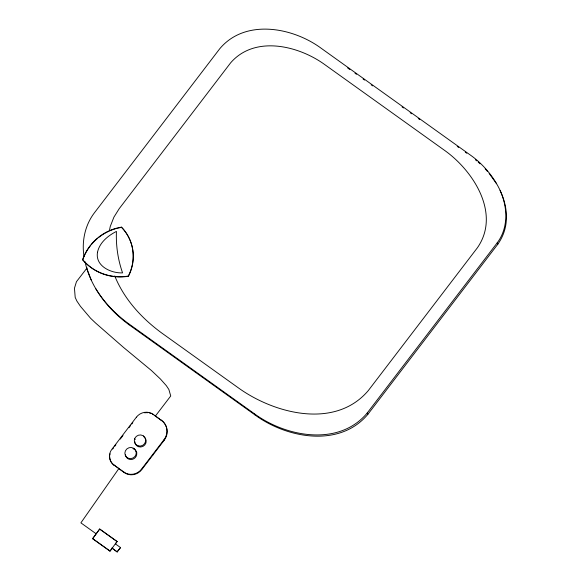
<?xml version="1.0" encoding="UTF-8"?>
<svg xmlns="http://www.w3.org/2000/svg" width="581" height="581" viewBox="0 0 581 581"><rect width="100%" height="100%" fill="white"/><g stroke="black" fill="none" stroke-linecap="round" stroke-linejoin="round"><path stroke-width="0.87" d="M109.388 230.802L110.23 226.554L113.912 217.149L119.207 208.681L230.635 62.828C254.776 34.933 298.721 45.587 324.99 64.767L444.138 150.065C473.188 170.451 501.105 213.634 477.415 247.746L368.238 390.657C335.222 429.49 274.573 413.868 238.53 387.985L161.503 332.848C141.575 318.185 124.094 299.092 114.755 275.931M95.771 288.692C104.181 302.389 115.474 314.132 128.445 323.581L254.173 413.592C285.932 437.043 338.919 446.869 367.177 413.047L497.191 242.865C508.615 227.875 507.721 206.974 500.081 190.51M84.986 261.711C90.701 287.493 108.102 309.47 129.142 324.83L254.87 414.834C286.629 438.285 339.616 448.111 367.882 414.297L497.888 244.107C519.399 213.568 496.806 173.269 469.76 154.633L321.213 48.288C292.693 27.227 245.102 18.403 219.72 48.775L94.122 213.191C84.884 225.508 81.638 241.551 84.013 256.642M118.902 468.511L80.89 522.856L96.09 533.743M162.535 421.305A14.54 13.951 -29.3 0 0 161.569 420.542L153.384 414.413A12.237 11.743 -29.3 0 0 136.39 417.187L111.813 449.36A11.533 11.061 -29.3 0 0 113.92 464.953L124.131 472.527A12.673 12.157 -29.3 0 0 141.728 469.651L164.227 440.202A14.54 13.951 -29.3 0 0 162.985 421.712M112.612 449.098L113.709 447.668M114.798 446.237L115.895 444.806M120.26 439.091L122.99 435.518M128.997 427.652L130.638 425.51M131.727 424.079L132.824 422.648M155.73 415.618L170.734 395.981L168.86 389.452L166.319 385.653L160.392 378.986L151.445 370.525L123.492 347.394L95.625 323.058L90.578 318.257L80.439 306.325L76.888 301.081L75.203 297.436L74.455 288.227L76.452 281.698L86.62 268.502M113.92 464.953L123.876 472.077A12.673 12.157 -29.3 0 0 141.474 469.201L163.973 439.744A14.54 13.951 -29.3 0 0 161.315 420.092M112.14 548.319L109.983 551.137L92.604 538.696L99.7 529.008L117.086 541.456L115.474 543.954L120.543 547.585L117.209 551.95L112.01 548.094L117.209 551.95M92.604 538.696L99.7 529.008M109.983 551.137L117.086 541.456M117.086 551.725L120.543 547.585M117.406 228.21L117.231 228.268A48.012 46.059 -29.3 0 0 109.678 230.868M121.444 227.127L117.101 228.042A48.012 46.059 -29.3 0 0 82.618 259.62L82.749 259.852A50.591 48.535 -29.3 0 0 128.445 276.273A44.831 43.009 -29.3 0 0 121.567 227.36L121.444 227.127A44.831 43.009 -29.3 0 1 128.314 276.048L128.445 276.273M118.234 228.042L121.567 227.36M347.649 67.962L349.856 69.546M355.006 73.228L356.473 74.281M363.096 79.016L364.563 80.069M371.186 84.811L372.653 85.865M402.067 106.919L403.541 107.972M410.157 112.714L411.631 113.767M418.247 118.502L419.722 119.555M457.225 146.405L458.692 147.458M465.316 152.193L466.783 153.246M154.364 415.386L161.569 420.542M99.83 529.24L117.209 541.681M92.473 538.471L109.86 550.911M475.367 159.768L476.769 160.879M478.17 161.99L480.08 163.835M485.171 168.751L487.415 171.402M489.1 173.392L496.573 183.763M497.191 242.865L497.888 244.107M367.177 413.047L367.882 414.297M254.173 413.592L254.87 414.834M195.245 371.404L195.942 372.646M128.445 323.581L129.142 324.83M153.384 414.413L153.638 414.87A12.237 11.743 -29.3 0 0 152.324 414.05M163.973 439.744L164.227 440.202M136.39 417.187L136.644 417.645M143.471 435.968L143.979 436.876A5.759 5.527 -29.3 0 1 143.028 446.346A5.759 5.527 -29.3 0 1 134.799 441.611M152.723 454.473L152.977 454.93M134.676 438.677L135.184 439.585M134.037 448.503L134.545 449.411M141.474 469.201L141.728 469.651M123.876 472.077L124.131 472.527M87.615 270.535L91.202 279.933M86.707 267.202L87.317 269.751M82.749 259.852A48.012 46.059 -29.3 0 1 84.354 255.785M84.724 254.986A48.012 46.059 -29.3 0 1 90.789 245.298M91.348 244.616A48.012 46.059 -29.3 0 1 97.608 238.341M98.298 237.774A48.012 46.059 -29.3 0 1 108.865 231.238M128.314 276.048A50.591 48.535 -29.3 0 1 82.618 259.62M144.676 412.83A12.237 11.743 -29.3 0 1 147.843 412.721M149.397 412.968A12.237 11.743 -29.3 0 1 150.9 413.418M114.174 465.403A11.533 11.061 -29.3 0 1 109.707 456.695M109.809 455.235A11.533 11.061 -29.3 0 1 110.099 453.79M136.201 451.343A5.759 5.527 -29.3 0 1 136.782 452.57M133.005 448.641A5.759 5.527 -29.3 0 1 136.68 454.821A5.759 5.527 -29.3 0 1 130.878 459.542A5.759 5.527 -29.3 0 1 125.409 454.829M97.499 252.241C95.052 266.076 110.993 273.36 122.569 272.881A118.909 114.072 -29.3 0 1 116.44 231.405C107.993 235.712 99.583 242.524 97.499 252.241M138.067 445.83A5.759 5.527 -29.3 0 0 145.613 439.33A5.759 5.527 -29.3 0 0 136.31 436.382A5.759 5.527 -29.3 0 0 138.067 445.83M128.633 458.373A5.759 5.527 -29.3 0 0 136.179 451.865A5.759 5.527 -29.3 0 0 126.883 448.917A5.759 5.527 -29.3 0 0 128.633 458.373"/></g></svg>
